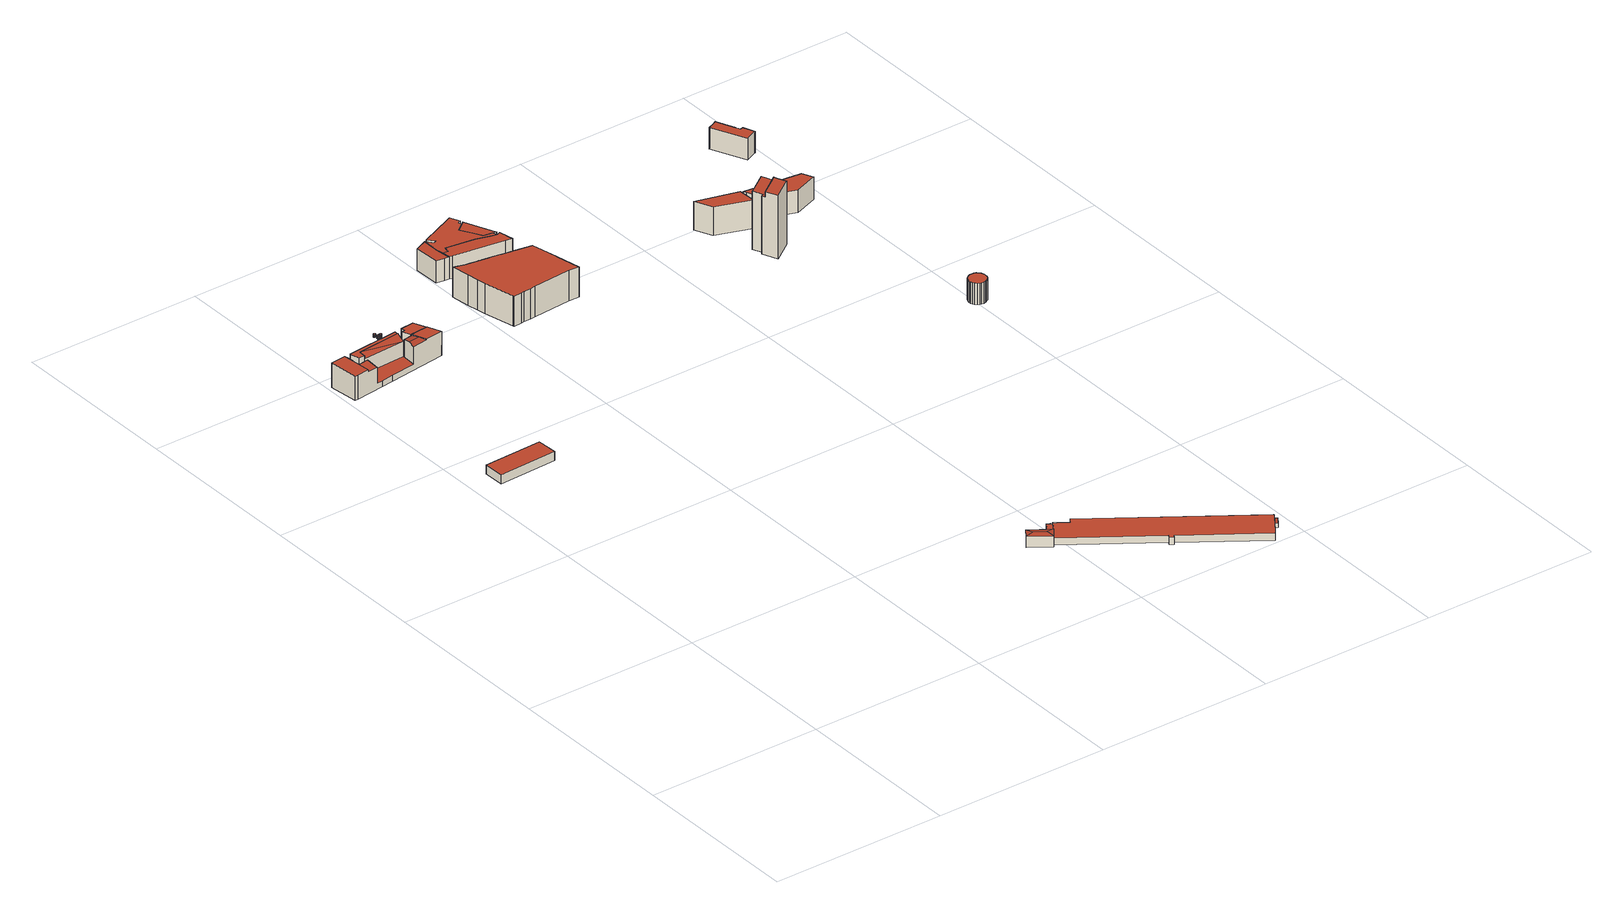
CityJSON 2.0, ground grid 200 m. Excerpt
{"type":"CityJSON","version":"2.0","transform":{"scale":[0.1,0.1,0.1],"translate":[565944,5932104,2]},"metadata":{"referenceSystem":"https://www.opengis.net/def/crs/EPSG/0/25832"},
"CityObjects":{
"building1":{"type":"Building","attributes":{"name":"Hamburg Cruise Center","Gemeindeschluessel":"02000000","Geometrietyp2DReferenz":"3000","function":"31001_3090","roofType":"1000","measuredHeight":10.49,"storeysAboveGround":1},"geometry":[{"type":"MultiSurface","lod":"2","boundaries":[[[0,1,2,3]],[[4,5,6,7]],[[4,3,2,5]],[[5,2,1,6]],[[6,1,0,7]],[[7,0,3,4]]],"semantics":{"surfaces":[{"type":"RoofSurface"},{"type":"GroundSurface"},{"type":"WallSurface"}],"values":[0,1,2,2,2,2]}}]},
"building2":{"type":"Building","attributes":{"Gemeindeschluessel":"02000000","Geometrietyp2DReferenz":"3000","function":"31001_1120","roofType":"1000","measuredHeight":28.06,"storeysAboveGround":1},"geometry":[{"type":"MultiSurface","lod":"2","boundaries":[[[8,9,10,11,12]],[[13,14,15,16]],[[17,18,19,20]],[[18,21,22,19]],[[23,24,25,26,27]],[[28,29,30]],[[31,32,33,34,35]],[[35,36,37,31]],[[38,39,40,41]],[[42,43,44,45]],[[45,44,46,47]],[[31,37,12,11,32]],[[48,8,12,37]],[[49,50,51,52]],[[53,54,55,56]],[[57,58,59]],[[60,61,62,63]],[[64,65,66,67]],[[68,69,70,71]],[[57,16,72]],[[73,74,75,76]],[[72,16,15,77]],[[78,14,13,79]],[[28,80,26,29]],[[81,29,26,82,83]],[[83,82,84,85]],[[86,87,88,89]],[[90,91,87,86]],[[26,25,30,29]],[[92,34,33,93]],[[46,44,43,94,48,37,36,40,39]],[[47,46,39,38]],[[80,28,30,25,24,95,89,88]],[[96,97,98,99,50,49]],[[71,70,67,66,100,94,43,42]],[[64,67,70,69,101,102,81,83,85,78,79,103,96,49,52]],[[68,71,42,45,47,38,41,92,93,104,105,98,97,60,63,53,56,73,76,106,107,90,86,89,95]],[[108,100,66,65]],[[62,61,58,57,72,77,75,74,55,54]],[[109,105,104,10,9]],[[99,98,105,109,110,111]],[[108,65,64,52,51,112]],[[60,97,96,103,61]],[[68,95,24,23,17,20,101,69]],[[107,106,14,78,85,84,113]],[[23,27,21,18,17]],[[91,90,107,113]],[[81,102,22,21,27,26,29]],[[102,101,20,19,22]],[[106,76,75,77,15,14]],[[103,79,13,59,58,61]],[[62,54,53,63]],[[55,74,73,56]],[[111,110,8,48,114]],[[104,93,33,32,11,10]],[[48,94,100,108,112,114]],[[92,41,40,36,35,34]],[[91,113,84,82,26,80,88,87]],[[13,16,57,59]],[[111,114,112,51,50,99]],[[8,110,109,9]]],"semantics":{"surfaces":[{"type":"RoofSurface"},{"type":"WallSurface"},{"type":"GroundSurface"}],"values":[0,0,0,0,0,0,0,1,1,1,1,1,1,1,1,1,1,1,1,1,1,1,1,1,1,1,1,1,1,1,0,1,1,1,1,0,2,0,0,1,1,1,1,1,1,1,1,1,1,1,1,1,1,1,1,1,1,0,0,0,0]}}]},
"building3":{"type":"Building","attributes":{"Gemeindeschluessel":"02000000","Geometrietyp2DReferenz":"3000","function":"31001_2500","roofType":"1000","measuredHeight":3.77,"storeysAboveGround":1},"geometry":[{"type":"MultiSurface","lod":"2","boundaries":[[[115,116,117,118]],[[119,120,121,122]],[[119,118,117,120]],[[120,117,116,121]],[[121,116,115,122]],[[122,115,118,119]]],"semantics":{"surfaces":[{"type":"RoofSurface"},{"type":"GroundSurface"},{"type":"WallSurface"}],"values":[0,1,2,2,2,2]}}]},
"building4":{"type":"Building","attributes":{"Gemeindeschluessel":"02000000","Geometrietyp2DReferenz":"3000","function":"51009_1610","roofType":"1000","measuredHeight":6.47},"geometry":[{"type":"MultiSurface","lod":"2","boundaries":[[[106,123,124,76]],[[76,124,125,73]],[[73,125,126,86]],[[86,126,127,90]],[[107,128,123,106]],[[128,107,90,127]],[[90,107,106,76,73,86]],[[128,127,126,125,124,123]]],"semantics":{"surfaces":[{"type":"WallSurface"},{"type":"GroundSurface"},{"type":"RoofSurface"}],"values":[0,0,0,0,0,0,1,2]}}]},
"building5":{"type":"Building","attributes":{"Gemeindeschluessel":"02000000","Geometrietyp2DReferenz":"3000","function":"31001_2500","roofType":"1000","measuredHeight":5.41,"storeysAboveGround":1},"geometry":[{"type":"MultiSurface","lod":"2","boundaries":[[[129,130,131,132]],[[133,134,135,136]],[[133,132,131,134]],[[134,131,130,135]],[[135,130,129,136]],[[136,129,132,133]]],"semantics":{"surfaces":[{"type":"RoofSurface"},{"type":"GroundSurface"},{"type":"WallSurface"}],"values":[0,1,2,2,2,2]}}]},
"building6":{"type":"Building","attributes":{"Gemeindeschluessel":"02000000","Geometrietyp2DReferenz":"3000","function":"51002_1290","roofType":"1000","measuredHeight":3},"geometry":[{"type":"MultiSurface","lod":"2","boundaries":[[[137,138,139,140,141,142,143,144,145,146,147,148,149,150,151,152,153,154,155,156,157,158,159,160,161,162,163,164,165,166,167,168,169,170,171,172,173,174,175,176,177,178,179,180,181,182,183,184,185,186,187,188,189,190,191,192,193,194,195,196,197,198,199,200,201,202,203,204,205,206,207,208]],[[209,210,211,212,213,214,215,216,217,218,219,220,221,222,223,224,225,226,227,228,229,230,231,232,233,234,235,236,237,238,239,240,241,242,243,244,245,246,247,248,249,250,251,252,253,254,255,256,257,258,259,260,261,262,263,264,265,266,267,268,269,270,271,272,273,274,275,276,277,278,279,280]],[[280,279,138,137]],[[279,278,139,138]],[[278,277,140,139]],[[277,276,141,140]],[[276,275,142,141]],[[275,274,143,142]],[[274,273,144,143]],[[273,272,145,144]],[[272,271,146,145]],[[271,270,147,146]],[[270,269,148,147]],[[269,268,149,148]],[[268,267,150,149]],[[267,266,151,150]],[[266,265,152,151]],[[265,264,153,152]],[[264,263,154,153]],[[263,262,155,154]],[[262,261,156,155]],[[261,260,157,156]],[[260,259,158,157]],[[259,258,159,158]],[[258,257,160,159]],[[257,256,161,160]],[[256,255,162,161]],[[255,254,163,162]],[[254,253,164,163]],[[253,252,165,164]],[[252,251,166,165]],[[251,250,167,166]],[[250,249,168,167]],[[249,248,169,168]],[[248,247,170,169]],[[247,246,171,170]],[[246,245,172,171]],[[245,244,173,172]],[[244,243,174,173]],[[243,242,175,174]],[[242,241,176,175]],[[241,240,177,176]],[[240,239,178,177]],[[239,238,179,178]],[[238,237,180,179]],[[237,236,181,180]],[[236,235,182,181]],[[235,234,183,182]],[[234,233,184,183]],[[233,232,185,184]],[[232,231,186,185]],[[231,230,187,186]],[[230,229,188,187]],[[229,228,189,188]],[[228,227,190,189]],[[227,226,191,190]],[[226,225,192,191]],[[225,224,193,192]],[[224,223,194,193]],[[223,222,195,194]],[[222,221,196,195]],[[221,220,197,196]],[[220,219,198,197]],[[219,218,199,198]],[[218,217,200,199]],[[217,216,201,200]],[[216,215,202,201]],[[215,214,203,202]],[[214,213,204,203]],[[213,212,205,204]],[[212,211,206,205]],[[211,210,207,206]],[[210,209,208,207]],[[209,280,137,208]]],"semantics":{"surfaces":[{"type":"GroundSurface"},{"type":"RoofSurface"},{"type":"WallSurface"}],"values":[0,1,2,2,2,2,2,2,2,2,2,2,2,2,2,2,2,2,2,2,2,2,2,2,2,2,2,2,2,2,2,2,2,2,2,2,2,2,2,2,2,2,2,2,2,2,2,2,2,2,2,2,2,2,2,2,2,2,2,2,2,2,2,2,2,2,2,2,2,2,2,2,2,2]}}]},
"building7":{"type":"Building","attributes":{"Gemeindeschluessel":"02000000","Geometrietyp2DReferenz":"3000","function":"51002_1290","roofType":"1000","measuredHeight":3},"geometry":[{"type":"MultiSurface","lod":"2","boundaries":[[[281,282,283,284,285,286,287,288,289,290,291,292,293,294,295,296,297,298,299,300,301,302,303,304,305,306,307,308,309,310,311,312,313,314,315,316,317,318,319,320,321,322,323,324,325,326,327,328,329,330,331,332,333,334,335,336,337,338,339,340,341,342,343,344,345,346,347]],[[348,349,350,351,352,353,354,355,356,357,358,359,360,361,362,363,364,365,366,367,368,369,370,371,372,373,374,375,376,377,378,379,380,381,382,383,384,385,386,387,388,389,390,391,392,393,394,395,396,397,398,399,400,401,402,403,404,405,406,407,408,409,410,411,412,413,414]],[[414,413,282,281]],[[413,412,283,282]],[[412,411,284,283]],[[411,410,285,284]],[[410,409,286,285]],[[409,408,287,286]],[[408,407,288,287]],[[407,406,289,288]],[[406,405,290,289]],[[405,404,291,290]],[[404,403,292,291]],[[403,402,293,292]],[[402,401,294,293]],[[401,400,295,294]],[[400,399,296,295]],[[399,398,297,296]],[[398,397,298,297]],[[397,396,299,298]],[[396,395,300,299]],[[395,394,301,300]],[[394,393,302,301]],[[393,392,303,302]],[[392,391,304,303]],[[391,390,305,304]],[[390,389,306,305]],[[389,388,307,306]],[[388,387,308,307]],[[387,386,309,308]],[[386,385,310,309]],[[385,384,311,310]],[[384,383,312,311]],[[383,382,313,312]],[[382,381,314,313]],[[381,380,315,314]],[[380,379,316,315]],[[379,378,317,316]],[[378,377,318,317]],[[377,376,319,318]],[[376,375,320,319]],[[375,374,321,320]],[[374,373,322,321]],[[373,372,323,322]],[[372,371,324,323]],[[371,370,325,324]],[[370,369,326,325]],[[369,368,327,326]],[[368,367,328,327]],[[367,366,329,328]],[[366,365,330,329]],[[365,364,331,330]],[[364,363,332,331]],[[363,362,333,332]],[[362,361,334,333]],[[361,360,335,334]],[[360,359,336,335]],[[359,358,337,336]],[[358,357,338,337]],[[357,356,339,338]],[[356,355,340,339]],[[355,354,341,340]],[[354,353,342,341]],[[353,352,343,342]],[[352,351,344,343]],[[351,350,345,344]],[[350,349,346,345]],[[349,348,347,346]],[[348,414,281,347]]],"semantics":{"surfaces":[{"type":"GroundSurface"},{"type":"RoofSurface"},{"type":"WallSurface"}],"values":[0,1,2,2,2,2,2,2,2,2,2,2,2,2,2,2,2,2,2,2,2,2,2,2,2,2,2,2,2,2,2,2,2,2,2,2,2,2,2,2,2,2,2,2,2,2,2,2,2,2,2,2,2,2,2,2,2,2,2,2,2,2,2,2,2,2,2,2,2]}}]},
"building8":{"type":"Building","attributes":{"Gemeindeschluessel":"02000000","Geometrietyp2DReferenz":"3000","function":"51002_1290","roofType":"1000","measuredHeight":3},"geometry":[{"type":"MultiSurface","lod":"2","boundaries":[[[415,416,417,418,419,420,421,422]],[[423,424,425,426,427,428,429,430]],[[430,429,416,415]],[[429,428,417,416]],[[428,427,418,417]],[[427,426,419,418]],[[426,425,420,419]],[[425,424,421,420]],[[424,423,422,421]],[[423,430,415,422]]],"semantics":{"surfaces":[{"type":"GroundSurface"},{"type":"RoofSurface"},{"type":"WallSurface"}],"values":[0,1,2,2,2,2,2,2,2,2]}}]},
"building9":{"type":"Building","attributes":{"Gemeindeschluessel":"02000000","Geometrietyp2DReferenz":"3000","function":"51002_1290","roofType":"1000","measuredHeight":3},"geometry":[{"type":"MultiSurface","lod":"2","boundaries":[[[431,432,433,434,435,436,437,438,439,440,441,442,443,444,445,446,447,448,449,450,451,452,453,454,455,456,457,458,459,460,461,462,463,464,465,466,467,468,469,470,471,472,473,474,475,476,477,478,479,480,481,482,483,484,485,486,487,488,489,490,491,492,493,494,495,496,497,498,499]],[[500,501,502,503,504,505,506,507,508,509,510,511,512,513,514,515,516,517,518,519,520,521,522,523,524,525,526,527,528,529,530,531,532,533,534,535,536,537,538,539,540,541,542,543,544,545,546,547,548,549,550,551,552,553,554,555,556,557,558,559,560,561,562,563,564,565,566,567,568]],[[568,567,432,431]],[[567,566,433,432]],[[566,565,434,433]],[[565,564,435,434]],[[564,563,436,435]],[[563,562,437,436]],[[562,561,438,437]],[[561,560,439,438]],[[560,559,440,439]],[[559,558,441,440]],[[558,557,442,441]],[[557,556,443,442]],[[556,555,444,443]],[[555,554,445,444]],[[554,553,446,445]],[[553,552,447,446]],[[552,551,448,447]],[[551,550,449,448]],[[550,549,450,449]],[[549,548,451,450]],[[548,547,452,451]],[[547,546,453,452]],[[546,545,454,453]],[[545,544,455,454]],[[544,543,456,455]],[[543,542,457,456]],[[542,541,458,457]],[[541,540,459,458]],[[540,539,460,459]],[[539,538,461,460]],[[538,537,462,461]],[[537,536,463,462]],[[536,535,464,463]],[[535,534,465,464]],[[534,533,466,465]],[[533,532,467,466]],[[532,531,468,467]],[[531,530,469,468]],[[530,529,470,469]],[[529,528,471,470]],[[528,527,472,471]],[[527,526,473,472]],[[526,525,474,473]],[[525,524,475,474]],[[524,523,476,475]],[[523,522,477,476]],[[522,521,478,477]],[[521,520,479,478]],[[520,519,480,479]],[[519,518,481,480]],[[518,517,482,481]],[[517,516,483,482]],[[516,515,484,483]],[[515,514,485,484]],[[514,513,486,485]],[[513,512,487,486]],[[512,511,488,487]],[[511,510,489,488]],[[510,509,490,489]],[[509,508,491,490]],[[508,507,492,491]],[[507,506,493,492]],[[506,505,494,493]],[[505,504,495,494]],[[504,503,496,495]],[[503,502,497,496]],[[502,501,498,497]],[[501,500,499,498]],[[500,568,431,499]]],"semantics":{"surfaces":[{"type":"GroundSurface"},{"type":"RoofSurface"},{"type":"WallSurface"}],"values":[0,1,2,2,2,2,2,2,2,2,2,2,2,2,2,2,2,2,2,2,2,2,2,2,2,2,2,2,2,2,2,2,2,2,2,2,2,2,2,2,2,2,2,2,2,2,2,2,2,2,2,2,2,2,2,2,2,2,2,2,2,2,2,2,2,2,2,2,2,2,2]}}]},
"building10":{"type":"Building","attributes":{"Gemeindeschluessel":"02000000","Geometrietyp2DReferenz":"3000","function":"31001_2010","roofType":"3200","measuredHeight":13.85,"storeysAboveGround":3},"geometry":[{"type":"MultiSurface","lod":"2","boundaries":[[[569,570,571]],[[572,573,569,571]],[[574,570,569,573,575]],[[572,576,577,575,573]],[[578,572,571,579]],[[580,577,576,581]],[[581,576,572,578]],[[582,580,581,578,579]],[[580,582,574,575,577]],[[582,579,571,570,574]]],"semantics":{"surfaces":[{"type":"RoofSurface"},{"type":"WallSurface"},{"type":"GroundSurface"}],"values":[0,0,0,0,1,1,1,2,1,1]}}]},
"building11":{"type":"Building","attributes":{"Gemeindeschluessel":"02000000","Geometrietyp2DReferenz":"3000","function":"31001_2010","roofType":"1000","measuredHeight":8.26,"storeysAboveGround":2},"geometry":[{"type":"MultiSurface","lod":"2","boundaries":[[[583,584,585,586]],[[586,585,587,588]],[[580,589,584,583]],[[590,591,589,580]],[[591,590,588,587]],[[588,590,580,583,586]],[[591,587,585,584,589]]],"semantics":{"surfaces":[{"type":"WallSurface"},{"type":"GroundSurface"},{"type":"RoofSurface"}],"values":[0,0,0,0,0,1,2]}}]},
"building12":{"type":"Building","attributes":{"Gemeindeschluessel":"02000000","Geometrietyp2DReferenz":"3000","function":"31001_1120","roofType":"1000","measuredHeight":25.34,"storeysAboveGround":7},"geometry":[{"type":"MultiSurface","lod":"2","boundaries":[[[592,593,594,595]],[[595,594,596,597]],[[597,596,598,599]],[[599,598,600,601]],[[601,600,602,603]],[[603,602,604,605]],[[593,592,605,604]],[[605,592,595,597,599,601,603]],[[593,604,602,600,598,596,594]]],"semantics":{"surfaces":[{"type":"WallSurface"},{"type":"GroundSurface"},{"type":"RoofSurface"}],"values":[0,0,0,0,0,0,0,1,2]}}]},
"building13":{"type":"Building","attributes":{"Gemeindeschluessel":"02000000","Geometrietyp2DReferenz":"3000","function":"31001_1120","roofType":"1000","measuredHeight":34.73,"storeysAboveGround":8},"geometry":[{"type":"MultiSurface","lod":"2","boundaries":[[[606,607,608,609]],[[609,608,610,611]],[[611,610,612,613]],[[613,612,614,615]],[[615,614,616,617]],[[617,616,618,619]],[[619,618,620,621]],[[622,623,624,625]],[[625,624,626,627]],[[627,626,628,629]],[[629,628,630,631]],[[631,630,632,633]],[[633,632,634,635]],[[635,634,636,637]],[[638,639,640,641]],[[641,640,642,643]],[[643,642,607,606]],[[644,645,646,647]],[[647,646,648,649]],[[649,648,650,651]],[[651,650,652,653]],[[653,652,654,655]],[[656,657,658,659]],[[659,658,660,661]],[[654,652,650,648,646,645,662,660,658,657,636,634,632,630,628,626,624,623,620,618,616,614,612,610,608,607,642,640,639]],[[663,644,647,649,651,653,655,638,641,643,606,609,611,613,615,617,619,621,622,625,627,629,631,633,635,637,656,659,661]],[[638,655,654,639]],[[644,663,662,645]],[[663,661,660,662]],[[656,637,636,657]],[[622,621,620,623]]],"semantics":{"surfaces":[{"type":"WallSurface"},{"type":"RoofSurface"},{"type":"GroundSurface"}],"values":[0,0,0,0,0,0,0,0,0,0,0,0,0,0,0,0,0,0,0,0,0,0,0,0,1,2,0,0,0,0,0]}}]},
"building14":{"type":"Building","attributes":{"Gemeindeschluessel":"02000000","Geometrietyp2DReferenz":"3000","function":"31001_2070","roofType":"1000","measuredHeight":25.98,"storeysAboveGround":7},"geometry":[{"type":"MultiSurface","lod":"2","boundaries":[[[664,665,666,667]],[[667,666,668,669]],[[670,671,672,673]],[[673,672,674,675]],[[675,674,676,677]],[[677,676,678,679]],[[679,678,680,681]],[[682,683,684,670,673,675,677,679,681,664,667,669]],[[685,686,668,666,665,680,678,676,674,672,671,687]],[[686,685,683,682]],[[685,687,684,683]],[[680,665,664,681]],[[687,671,670,684]],[[668,686,682,669]]],"semantics":{"surfaces":[{"type":"WallSurface"},{"type":"GroundSurface"},{"type":"RoofSurface"}],"values":[0,0,0,0,0,0,0,1,2,0,0,0,0,0]}}]},
"building15":{"type":"Building","attributes":{"Gemeindeschluessel":"02000000","Geometrietyp2DReferenz":"3000","function":"31001_2140","roofType":"1000","measuredHeight":8.31,"storeysAboveGround":2},"geometry":[{"type":"MultiSurface","lod":"2","boundaries":[[[688,689,690,691]],[[692,693,694,695]],[[695,694,696,697]],[[698,699,700,701]],[[702,703,704,705]],[[706,707,708,709,698,701,710,688,691,692,695,697,711,702,705,712]],[[713,700,699,714,715,716,717,704,703,718,696,694,693,690,689]],[[713,689,688,710]],[[718,703,702,711]],[[719,706,712,720]],[[712,705,704,717,721,720]],[[707,706,719,722,716]],[[721,717,716,722]],[[716,715,708,707]],[[715,714,709,708]],[[714,699,698,709]],[[700,713,710,701]],[[696,718,711,697]],[[690,693,692,691]],[[721,722,719,720]]],"semantics":{"surfaces":[{"type":"WallSurface"},{"type":"GroundSurface"},{"type":"RoofSurface"}],"values":[0,0,0,0,0,1,2,0,0,0,0,0,0,0,0,0,0,0,0,2]}}]},
"building16":{"type":"Building","attributes":{"Gemeindeschluessel":"02000000","Geometrietyp2DReferenz":"3000","function":"31001_1120","roofType":"1000","measuredHeight":25.64,"storeysAboveGround":7},"geometry":[{"type":"MultiSurface","lod":"2","boundaries":[[[723,724,725,726,679,677,675,673,670,684,727,728,729,730,731,732,733,734,735,736,737]],[[738,739,740,741,742,743,744,745,746,747,748,749,750,751,752,753,754,755,756,757,758]],[[758,757,724,723]],[[757,756,725,724]],[[756,755,726,725]],[[755,754,679,726]],[[754,753,677,679]],[[753,752,675,677]],[[752,751,673,675]],[[751,750,670,673]],[[750,749,684,670]],[[749,748,727,684]],[[748,747,728,727]],[[747,746,729,728]],[[746,745,730,729]],[[745,744,731,730]],[[744,743,732,731]],[[743,742,733,732]],[[742,741,734,733]],[[741,740,735,734]],[[740,739,736,735]],[[739,738,737,736]],[[738,758,723,737]]],"semantics":{"surfaces":[{"type":"GroundSurface"},{"type":"RoofSurface"},{"type":"WallSurface"}],"values":[0,1,2,2,2,2,2,2,2,2,2,2,2,2,2,2,2,2,2,2,2,2,2]}}]},
"building17":{"type":"Building","attributes":{"Gemeindeschluessel":"02000000","Geometrietyp2DReferenz":"3000","function":"31001_1120","roofType":"1000","measuredHeight":25.7,"storeysAboveGround":7},"geometry":[{"type":"MultiSurface","lod":"2","boundaries":[[[737,738,759,760]],[[761,762,763,764]],[[725,756,757,724]],[[724,757,758,723]],[[764,763,756,725]],[[762,761,760,759]],[[738,737,723,758]],[[723,737,760,761,764,725,724]],[[738,758,757,756,763,762,759]]],"semantics":{"surfaces":[{"type":"WallSurface"},{"type":"GroundSurface"},{"type":"RoofSurface"}],"values":[0,0,0,0,0,0,0,1,2]}}]},
"building18":{"type":"Building","attributes":{"Gemeindeschluessel":"02000000","Geometrietyp2DReferenz":"3000","function":"31001_1120","roofType":"1000","measuredHeight":32.8,"storeysAboveGround":9},"geometry":[{"type":"MultiSurface","lod":"2","boundaries":[[[765,766,767,768]],[[769,770,766,765]],[[771,772,770,769]],[[772,771,768,767]],[[768,771,769,765]],[[772,767,766,770]]],"semantics":{"surfaces":[{"type":"WallSurface"},{"type":"GroundSurface"},{"type":"RoofSurface"}],"values":[0,0,0,0,1,2]}}]},
"building19":{"type":"Building","attributes":{"Gemeindeschluessel":"02000000","Geometrietyp2DReferenz":"3000","function":"31001_2010","roofType":"1000","measuredHeight":72.94,"storeysAboveGround":17},"geometry":[{"type":"MultiSurface","lod":"2","boundaries":[[[773,774,775,776]],[[777,775,778,779]],[[779,778,780,781]],[[782,783,784,785,786,787,777,779,781]],[[788,789,790,773,776,791,792,793,794]],[[793,792,786,785]],[[792,791,787,786]],[[777,787,791,776,775]],[[782,781,780,795,790,789]],[[774,773,790,795]],[[788,794,784,783]],[[789,788,783,782]],[[794,793,785,784]],[[774,795,780,778,775]]],"semantics":{"surfaces":[{"type":"WallSurface"},{"type":"GroundSurface"},{"type":"RoofSurface"}],"values":[0,0,0,1,2,0,0,0,0,0,0,0,0,2]}}]},
"building20":{"type":"Building","attributes":{"Gemeindeschluessel":"02000000","Geometrietyp2DReferenz":"3000","function":"31001_1010","roofType":"1000","measuredHeight":24.48,"storeysAboveGround":1},"geometry":[{"type":"MultiSurface","lod":"2","boundaries":[[[796,797,798,799]],[[799,798,800,801]],[[801,800,802,803]],[[803,802,804,805]],[[805,804,806,807]],[[807,806,808,809]],[[809,808,810,811]],[[811,810,812,813]],[[813,812,814,815]],[[815,814,816,817]],[[817,816,818,819]],[[819,818,820,821]],[[821,820,822,823]],[[823,822,824,825]],[[825,824,826,827]],[[827,826,828,829]],[[829,828,830,831]],[[831,830,832,833]],[[833,832,834,835]],[[835,834,836,837]],[[838,839,840,841]],[[841,840,842,843]],[[843,842,844,845]],[[845,844,797,796]],[[846,847,839,838]],[[837,836,847,846]],[[837,846,838,841,843,845,796,799,801,803,805,807,809,811,813,815,817,819,821,823,825,827,829,831,833,835]],[[847,836,834,832,830,828,826,824,822,820,818,816,814,812,810,808,806,804,802,800,798,797,844,842,840,839]]],"semantics":{"surfaces":[{"type":"WallSurface"},{"type":"GroundSurface"},{"type":"RoofSurface"}],"values":[0,0,0,0,0,0,0,0,0,0,0,0,0,0,0,0,0,0,0,0,0,0,0,0,0,0,1,2]}}]},
"building21":{"type":"Building","attributes":{"Gemeindeschluessel":"02000000","Geometrietyp2DReferenz":"3000","function":"31001_2010","roofType":"1000","measuredHeight":25.93,"storeysAboveGround":7},"geometry":[{"type":"MultiSurface","lod":"2","boundaries":[[[848,849,850,851]],[[852,853,854,855]],[[855,854,856,857]],[[857,856,849,848]],[[858,859,850,849,856,854,853]],[[860,852,855,857,848,851,861]],[[860,861,859,858]],[[852,860,858,853]],[[861,851,850,859]]],"semantics":{"surfaces":[{"type":"WallSurface"},{"type":"RoofSurface"},{"type":"GroundSurface"}],"values":[0,0,0,0,1,2,0,0,0]}}]},
"building22":{"type":"Building","attributes":{"Gemeindeschluessel":"02000000","Geometrietyp2DReferenz":"3000","function":"31001_1120","roofType":"1000","measuredHeight":24.93,"storeysAboveGround":8},"geometry":[{"type":"MultiSurface","lod":"2","boundaries":[[[862,863,864,865,866,867]],[[868,869,870,871]],[[872,873,874,875]],[[875,874,876,877]],[[867,876,878,862]],[[877,867,866,879]],[[869,865,864,870]],[[880,881,882,883]],[[883,882,884,885]],[[885,884,886,887]],[[887,886,888,889]],[[890,888,886,884,882,881,891,892,878,876,874,873]],[[893,872,875,877,879,894,895,896,897,898,880,883,885,887,889]],[[872,893,890,873]],[[898,897,892,891]],[[894,879,866,865,869,868]],[[895,894,868,871]],[[893,889,888,890]],[[880,898,891,881]],[[896,895,871,870,864,863]],[[897,896,863,862,878,892]],[[877,876,867]]],"semantics":{"surfaces":[{"type":"RoofSurface"},{"type":"WallSurface"},{"type":"GroundSurface"}],"values":[0,0,1,1,1,1,1,1,1,1,1,0,2,1,1,1,1,1,1,1,1,1]}}]}
},
"vertices":[
[256,5397,151],[928,5421,151],[919,5653,151],[247,5629,151],[247,5629,46],[919,5653,46],[928,5421,46],[256,5397,46],
[190,7707,340],[222,7775,162],[196,7772,283],[196,7773,282],[184,7771,340],[839,7742,297],[843,7835,338],[843,7836,338],[346,7787,338],[1006,7583,326],[972,7661,337],[836,7644,337],[832,7561,326],[938,7739,326],[839,7727,326],[1006,7583,337],[1209,7609,337],[1145,7758,337],[1045,7753,337],[938,7739,337],[1142,7765,308],[1045,7753,308],[1145,7758,308],[184,7771,123],[196,7773,123],[198,7816,123],[198,7819,123],[180,7817,123],[180,7817,337],[184,7771,337],[2,7796,59],[2,7796,337],[2,7799,337],[2,7799,59],[69,7464,59],[69,7464,337],[35,7460,337],[35,7460,59],[35,7463,337],[35,7463,59],[190,7707,337],[249,7663,123],[249,7663,124],[251,7652,124],[251,7652,123],[249,7820,59],[249,7820,333],[248,7824,333],[248,7824,59],[345,7778,333],[343,7715,333],[343,7715,297],[339,7715,59],[339,7715,333],[275,7712,333],[275,7712,59],[341,7664,123],[341,7664,310],[334,7498,310],[334,7498,123],[540,7524,59],[540,7524,123],[410,7507,123],[410,7507,59],[346,7787,333],[844,7882,59],[844,7882,333],[844,7879,333],[844,7879,59],[843,7836,333],[843,7835,123],[839,7742,123],[1142,7765,337],[1045,7753,123],[935,7747,337],[935,7747,123],[895,7840,337],[895,7840,123],[927,7890,59],[927,7890,337],[1081,7905,337],[1081,7905,59],[927,7887,59],[927,7887,337],[198,7819,59],[198,7816,59],[213,7482,337],[1209,7609,59],[343,7672,123],[343,7672,59],[246,7663,59],[246,7663,124],[213,7482,310],[832,7561,123],[839,7727,123],[339,7715,123],[196,7772,59],[235,7776,59],[843,7835,59],[935,7844,59],[197,7645,310],[235,7776,114],[241,7709,149],[241,7709,124],[197,7645,124],[935,7844,337],[190,7707,124],
[632,7966,96],[756,7978,96],[750,8044,96],[625,8032,96],[625,8032,58],[750,8044,58],[756,7978,58],[632,7966,58],
[843,7835,124],[844,7879,124],[844,7882,124],[927,7890,124],[927,7887,124],[935,7844,124],
[812,7976,113],[926,7988,113],[920,8058,113],[805,8047,113],[805,8047,59],[920,8058,59],[926,7988,59],[812,7976,59],
[893,8218,60],[894,8218,60],[895,8218,60],[896,8217,60],[897,8217,60],[898,8217,60],[899,8216,60],[900,8216,60],[900,8215,60],[901,8214,60],[902,8213,60],[903,8213,60],[903,8212,60],[904,8211,60],[904,8210,60],[904,8209,60],[905,8208,60],[905,8207,60],[905,8206,60],[905,8205,60],[905,8204,60],[904,8203,60],[904,8202,60],[904,8201,60],[903,8200,60],[903,8199,60],[902,8198,60],[901,8197,60],[900,8197,60],[900,8196,60],[899,8195,60],[898,8195,60],[897,8194,60],[896,8194,60],[895,8194,60],[894,8194,60],[893,8194,60],[892,8194,60],[891,8194,60],[890,8194,60],[889,8194,60],[888,8195,60],[887,8195,60],[886,8196,60],[885,8197,60],[884,8197,60],[884,8198,60],[883,8199,60],[882,8200,60],[882,8201,60],[881,8202,60],[881,8203,60],[881,8204,60],[881,8205,60],[881,8206,60],[881,8207,60],[881,8208,60],[881,8209,60],[881,8210,60],[882,8211,60],[882,8212,60],[883,8213,60],[884,8213,60],[884,8214,60],[885,8215,60],[886,8216,60],[887,8216,60],[888,8217,60],[889,8217,60],[890,8217,60],[891,8218,60],[892,8218,60],[892,8218,90],[891,8218,90],[890,8217,90],[889,8217,90],[888,8217,90],[887,8216,90],[886,8216,90],[885,8215,90],[884,8214,90],[884,8213,90],[883,8213,90],[882,8212,90],[882,8211,90],[881,8210,90],[881,8209,90],[881,8208,90],[881,8207,90],[881,8206,90],[881,8205,90],[881,8204,90],[881,8203,90],[881,8202,90],[882,8201,90],[882,8200,90],[883,8199,90],[884,8198,90],[884,8197,90],[885,8197,90],[886,8196,90],[887,8195,90],[888,8195,90],[889,8194,90],[890,8194,90],[891,8194,90],[892,8194,90],[893,8194,90],[894,8194,90],[895,8194,90],[896,8194,90],[897,8194,90],[898,8195,90],[899,8195,90],[900,8196,90],[900,8197,90],[901,8197,90],[902,8198,90],[903,8199,90],[903,8200,90],[904,8201,90],[904,8202,90],[904,8203,90],[905,8204,90],[905,8205,90],[905,8206,90],[905,8207,90],[905,8208,90],[904,8209,90],[904,8210,90],[904,8211,90],[903,8212,90],[903,8213,90],[902,8213,90],[901,8214,90],[900,8215,90],[900,8216,90],[899,8216,90],[898,8217,90],[897,8217,90],[896,8217,90],[895,8218,90],[894,8218,90],[893,8218,90],
[895,8291,59],[896,8291,59],[897,8290,59],[898,8290,59],[899,8290,59],[900,8290,59],[901,8289,59],[902,8289,59],[903,8288,59],[903,8287,59],[904,8287,59],[905,8286,59],[905,8285,59],[905,8284,59],[906,8283,59],[906,8282,59],[906,8281,59],[907,8280,59],[907,8279,59],[907,8278,59],[906,8277,59],[906,8276,59],[905,8275,59],[905,8274,59],[905,8273,59],[904,8272,59],[903,8271,59],[902,8270,59],[901,8270,59],[900,8269,59],[899,8269,59],[898,8269,59],[897,8268,59],[896,8268,59],[895,8268,59],[894,8268,59],[893,8268,59],[892,8269,59],[891,8269,59],[890,8270,59],[889,8270,59],[888,8271,59],[887,8271,59],[887,8272,59],[886,8273,59],[886,8274,59],[885,8275,59],[885,8276,59],[885,8277,59],[884,8277,59],[884,8278,59],[884,8279,59],[884,8280,59],[884,8281,59],[885,8282,59],[885,8283,59],[885,8284,59],[886,8285,59],[886,8286,59],[887,8287,59],[888,8288,59],[889,8289,59],[890,8289,59],[891,8290,59],[892,8290,59],[893,8290,59],[894,8291,59],[894,8291,89],[893,8290,89],[892,8290,89],[891,8290,89],[890,8289,89],[889,8289,89],[888,8288,89],[887,8287,89],[886,8286,89],[886,8285,89],[885,8284,89],[885,8283,89],[885,8282,89],[884,8281,89],[884,8280,89],[884,8279,89],[884,8278,89],[884,8277,89],[885,8277,89],[885,8276,89],[885,8275,89],[886,8274,89],[886,8273,89],[887,8272,89],[887,8271,89],[888,8271,89],[889,8270,89],[890,8270,89],[891,8269,89],[892,8269,89],[893,8268,89],[894,8268,89],[895,8268,89],[896,8268,89],[897,8268,89],[898,8269,89],[899,8269,89],[900,8269,89],[901,8270,89],[902,8270,89],[903,8271,89],[904,8272,89],[905,8273,89],[905,8274,89],[905,8275,89],[906,8276,89],[906,8277,89],[907,8278,89],[907,8279,89],[907,8280,89],[906,8281,89],[906,8282,89],[906,8283,89],[905,8284,89],[905,8285,89],[905,8286,89],[904,8287,89],[903,8287,89],[903,8288,89],[902,8289,89],[901,8289,89],[900,8290,89],[899,8290,89],[898,8290,89],[897,8290,89],[896,8291,89],[895,8291,89],
[908,8253,60],[916,8250,60],[919,8242,60],[916,8234,60],[908,8231,60],[900,8234,60],[897,8242,60],[900,8250,60],[900,8250,90],[897,8242,90],[900,8234,90],[908,8231,90],[916,8234,90],[919,8242,90],[916,8250,90],[908,8253,90],
[941,8253,60],[943,8253,60],[944,8252,60],[945,8252,60],[946,8252,60],[947,8252,60],[947,8251,60],[948,8250,60],[949,8250,60],[950,8249,60],[951,8248,60],[952,8247,60],[952,8246,60],[953,8245,60],[953,8244,60],[953,8243,60],[953,8242,60],[953,8241,60],[953,8240,60],[953,8239,60],[953,8238,60],[953,8237,60],[952,8236,60],[952,8235,60],[951,8234,60],[951,8233,60],[950,8232,60],[949,8231,60],[948,8231,60],[947,8230,60],[946,8229,60],[945,8229,60],[944,8229,60],[942,8229,60],[941,8229,60],[940,8229,60],[939,8229,60],[938,8229,60],[937,8229,60],[936,8230,60],[935,8230,60],[935,8231,60],[934,8231,60],[933,8232,60],[932,8233,60],[932,8234,60],[931,8235,60],[931,8236,60],[930,8237,60],[930,8238,60],[930,8239,60],[930,8240,60],[929,8241,60],[930,8242,60],[930,8243,60],[930,8244,60],[930,8245,60],[931,8246,60],[931,8247,60],[932,8248,60],[933,8249,60],[934,8250,60],[935,8250,60],[935,8251,60],[936,8252,60],[937,8252,60],[938,8252,60],[939,8252,60],[940,8253,60],[940,8253,90],[939,8252,90],[938,8252,90],[937,8252,90],[936,8252,90],[935,8251,90],[935,8250,90],[934,8250,90],[933,8249,90],[932,8248,90],[931,8247,90],[931,8246,90],[930,8245,90],[930,8244,90],[930,8243,90],[930,8242,90],[929,8241,90],[930,8240,90],[930,8239,90],[930,8238,90],[930,8237,90],[931,8236,90],[931,8235,90],[932,8234,90],[932,8233,90],[933,8232,90],[934,8231,90],[935,8231,90],[935,8230,90],[936,8230,90],[937,8229,90],[938,8229,90],[939,8229,90],[940,8229,90],[941,8229,90],[942,8229,90],[944,8229,90],[945,8229,90],[946,8229,90],[947,8230,90],[948,8231,90],[949,8231,90],[950,8232,90],[951,8233,90],[951,8234,90],[952,8235,90],[952,8236,90],[953,8237,90],[953,8238,90],[953,8239,90],[953,8240,90],[953,8241,90],[953,8242,90],[953,8243,90],[953,8244,90],[953,8245,90],[952,8246,90],[952,8247,90],[951,8248,90],[950,8249,90],[949,8250,90],[948,8250,90],[947,8251,90],[947,8252,90],[946,8252,90],[945,8252,90],[944,8252,90],[943,8253,90],[941,8253,90],
[3730,1396,165],[3714,1482,153],[3643,1380,153],[3865,1228,153],[3850,1314,165],[3715,1482,153],[3936,1330,154],[3881,1251,153],[3937,1330,153],[3865,1228,26],[3643,1380,26],[3937,1330,26],[3881,1251,26],[3715,1482,26],
[3885,1365,26],[3885,1365,109],[3983,1508,109],[3983,1508,26],[4016,1484,109],[4016,1484,26],[3937,1330,109],[4035,1471,26],[4035,1471,109],
[2099,9052,59],[2099,9052,312],[2100,8853,312],[2100,8853,59],[2108,8774,312],[2108,8774,59],[2118,8680,312],[2118,8680,59],[2068,8688,312],[2068,8688,59],[1975,8703,312],[1975,8703,59],[1962,8993,312],[1962,8993,59],
[1995,8462,6],[1995,8462,353],[2128,8425,353],[2128,8425,6],[2176,8418,353],[2176,8418,6],[2242,8407,353],[2242,8407,6],[2271,8402,353],[2271,8402,6],[2298,8397,353],[2298,8397,6],[2306,8397,353],[2306,8397,6],[2385,8384,353],[2385,8384,6],[2505,8365,6],[2505,8365,353],[2529,8361,353],[2529,8361,6],[2588,8351,353],[2588,8351,6],[2617,8346,353],[2617,8346,6],[2627,8345,353],[2627,8345,6],[2651,8341,353],[2651,8341,6],[2736,8327,353],[2736,8327,6],[2857,8308,353],[2857,8308,6],[2062,8032,6],[2062,8032,353],[2048,8124,353],[2048,8124,6],[2028,8251,353],[2028,8251,6],[2416,7689,6],[2416,7689,353],[2359,7685,353],[2359,7685,6],[2279,7679,353],[2279,7679,6],[2246,7676,353],[2246,7676,6],[2147,7669,353],[2147,7669,6],[2144,7681,353],[2144,7681,6],[2921,7997,6],[2921,7997,353],[2940,7903,353],[2940,7903,6],[2978,7716,353],[2978,7716,6],[2857,7722,353],[2857,7722,6],
[2794,8651,58],[2794,8651,318],[2811,8568,318],[2811,8568,58],[2739,8580,318],[2739,8580,58],[2169,8764,58],[2169,8764,318],[2184,8833,318],[2184,8833,58],[2515,8782,318],[2515,8782,58],[2641,8744,318],[2641,8744,58],[2743,8719,318],[2743,8719,58],[2778,8735,318],[2778,8735,58],[2149,8675,58],[2118,8680,58],[2108,8774,58],[2118,8680,318],[2149,8675,318],[2108,8774,318],
[3881,1251,32],[3881,1251,115],[3937,1330,115],[3937,1330,32],[4035,1471,32],[4035,1471,115],[4040,1477,115],[4040,1477,32],[4182,1380,115],[4182,1380,32],[4820,547,32],[4820,547,115],[4781,574,115],[4781,574,32],[5849,286,32],[5849,286,115],[5844,278,115],[5844,278,32],[5815,176,32],[5787,196,32],[5652,5,32],[4841,575,32],[4801,603,32],[4218,1431,32],[5873,258,32],[4801,603,115],[4841,575,115],[5652,5,115],[5787,196,115],[5845,278,115],[4218,1431,115],[5815,176,79],[5873,258,79],[5845,278,82],[5787,196,82],
[2490,9013,58],[2565,8891,58],[2618,8789,58],[2720,8772,58],[2100,8853,58],[2099,9052,58],[2159,8975,58],[2190,8989,58],[2131,9066,58],[2520,9234,58],[2555,9249,58],[2556,9247,58],[2603,9139,58],[2568,9124,58],[2584,9087,58],[2584,9087,315],[2568,9124,315],[2603,9139,315],[2556,9247,315],[2555,9249,315],[2520,9234,315],[2131,9066,315],[2190,8989,315],[2159,8975,315],[2099,9052,315],[2100,8853,315],[2108,8774,315],[2169,8764,315],[2184,8833,315],[2515,8782,315],[2641,8744,315],[2743,8719,315],[2720,8772,315],[2618,8789,315],[2565,8891,315],[2490,9013,315],
[2615,9111,315],[2615,9111,58],[2763,8768,58],[2763,8768,315],[2765,8764,315],[2765,8764,58],
[4569,7958,54],[4569,7958,382],[5044,7828,382],[5044,7828,54],[4657,7760,54],[4657,7760,382],[5054,7625,54],[5054,7625,382],
[5098,7359,702],[5098,7359,759],[5108,7336,759],[5108,7336,702],[5108,7336,29],[5156,7226,759],[5156,7226,29],[4926,7064,759],[4926,7064,29],[4853,7232,29],[4881,7245,29],[4832,7355,29],[4836,7358,29],[5064,7517,29],[5138,7349,29],[4881,7245,702],[4853,7232,702],[4868,7197,702],[5138,7349,702],[5064,7517,702],[4836,7358,702],[4832,7355,702],[4868,7197,759],
[5923,5291,34],[5923,5291,278],[5926,5312,278],[5926,5312,34],[5933,5332,278],[5933,5332,34],[5944,5350,278],[5944,5350,34],[5959,5366,278],[5959,5366,34],[5977,5377,278],[5977,5377,34],[5999,5385,278],[5999,5385,34],[6022,5388,278],[6022,5388,34],[6047,5384,278],[6047,5384,34],[6071,5375,278],[6071,5375,34],[6091,5359,278],[6091,5359,34],[6107,5339,278],[6107,5339,34],[6117,5315,278],[6117,5315,34],[6120,5290,278],[6120,5290,34],[6117,5265,278],[6117,5265,34],[6108,5241,278],[6108,5241,34],[6093,5221,278],[6093,5221,34],[6074,5205,278],[6074,5205,34],[6052,5195,278],[6052,5195,34],[6028,5190,278],[6028,5190,34],[6003,5192,278],[6003,5192,34],[5958,5213,34],[5958,5213,278],[5942,5231,278],[5942,5231,34],[5931,5249,278],[5931,5249,34],[5925,5270,278],[5925,5270,34],[5979,5199,34],[5979,5199,278],
[5125,7888,62],[5125,7888,321],[5775,7803,321],[5775,7803,62],[5186,7719,62],[5186,7719,321],[5139,7847,321],[5139,7847,62],[5126,7886,321],[5126,7886,62],[5569,7579,321],[5831,7677,321],[5569,7579,62],[5831,7677,62],
[5790,8876,245],[5814,8887,245],[5822,8890,245],[5730,9100,245],[5723,9097,245],[5698,9087,245],[5771,9118,124],[5730,9100,124],[5822,8890,124],[5862,8908,124],[5588,9039,60],[5588,9039,309],[5654,9067,309],[5654,9067,60],[5698,9087,309],[5698,9087,60],[5790,8876,309],[5723,9097,60],[5844,8837,60],[5844,8837,309],[5845,8836,309],[5845,8836,60],[5845,8834,309],[5845,8834,60],[5900,8710,309],[5900,8710,60],[5895,8708,309],[5895,8708,60],[5758,8648,309],[5812,8824,309],[5789,8876,309],[5758,8648,60],[5771,9118,60],[5862,8908,60],[5814,8887,60],[5789,8876,60],[5812,8824,60]
]}
